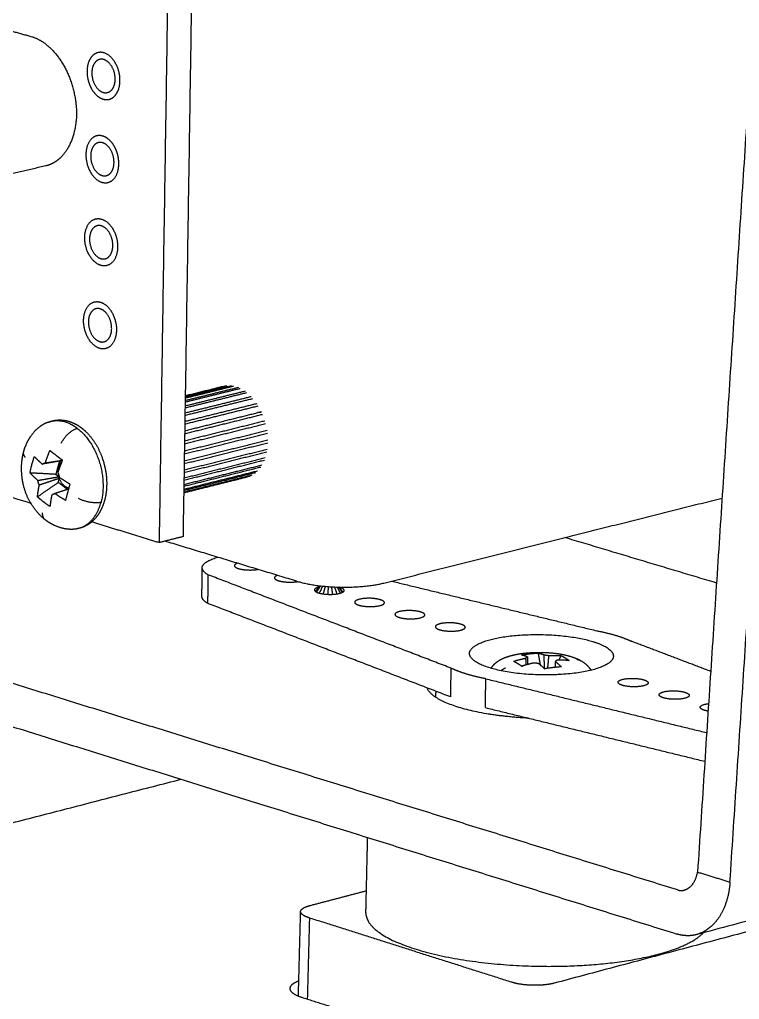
# Model space of a CAD drawing. Header units: millimetres. Extents: x 181 to 381, y 0 to 208.
# Drawn here: x 318.3 to 340.66, y 158.13 to 188.57 of the extents above; entities that cross this region are included whole.
import ezdxf

# ---------------------------------------------------------------- set-up
doc = ezdxf.new("R2010")
doc.units = ezdxf.units.MM
doc.layers.add('Make2D$可见线$曲线', color=7, linetype='Continuous', true_color=0x000000)

msp = doc.modelspace()

# ---------------------------------------------------------------- linework, layer by layer
at = {"layer": 'Make2D$可见线$曲线', "color": 18, "lineweight": -3, "true_color": 0x000000}
for points, weights, degree in [([(323.022, 197.374), (322.827, 184.814), (322.634, 172.323)], [1004.02385952, 1006.79473274, 1009.56560595], 2), ([(323.769, 197.545), (323.572, 184.993), (323.377, 172.51)], [1004.70591313, 1007.47678634, 1010.24765956], 2), ([(317.199, 188.472), (317.678, 188.325), (318.173, 188.181), (318.687, 188.04)], [1012.68489799, 1012.11507997, 1011.56049248, 1011.02113348], 3), ([(320.917, 187.541), (320.825, 187.568), (320.738, 187.558), (320.662, 187.52)], [1008.47192179, 1008.57420085, 1008.67770661, 1008.77381105], 3), ([(320.786, 187.336), (320.786, 187.336), (320.787, 187.336)], [901.452799569, 901.452987157, 901.453174745], 2), ([(320.914, 187.331), (320.869, 187.344), (320.826, 187.345), (320.787, 187.336)], [1008.51813126, 1008.5676396, 1008.61755357, 1008.66592424], 3), ([(340.954, 186.417), (340.156, 174.228), (339.361, 162.09)], [1018.58787944, 1020.7294408, 1022.87100217], 2), ([(340.367, 161.778), (341.165, 173.929), (341.966, 186.131)], [1021.76033575, 1019.61877438, 1017.47721302], 2), ([(321.264, 184.594), (321.172, 184.774), (321.035, 184.911), (320.88, 184.956)], [1008.66625847, 1008.73686184, 1008.86960822, 1009.04143616], 3), ([(320.877, 184.746), (320.832, 184.759), (320.789, 184.76), (320.749, 184.751)], [1009.08764562, 1009.13783253, 1009.18843625, 1009.23742665], 3), ([(319.111, 184.027), (317.625, 183.682), (316.134, 183.337)], [903.774304488, 902.556502522, 901.338700555], 2), ([(320.841, 182.164), (320.796, 182.178), (320.752, 182.179), (320.712, 182.169)], [1009.65715999, 1009.70783329, 1009.75893153, 1009.80836496], 3), ([(320.805, 179.585), (320.759, 179.599), (320.715, 179.6), (320.675, 179.59)], [1010.22667435, 1010.27783294, 1010.32942465, 1010.3792991], 3), ([(320.923, 178.563), (320.922, 178.563), (320.922, 178.563)], [900.655737947, 900.655621423, 900.655504899], 2), ([(318.653, 173.543), (311.726, 175.665), (304.905, 177.755)], [1014.00306326, 1021.81943309, 1029.63580292], 2), ([(323.444, 176.816), (324.194, 177.002), (324.942, 177.187)], [1015.23053452, 1015.92277838, 1016.61502223], 2), ([(323.445, 176.877), (324.09, 177.037), (324.734, 177.196)], [1015.66643802, 1016.2622993, 1016.85816058], 2), ([(324.885, 177.195), (324.166, 177.017), (323.445, 176.839)], [1016.68004139, 1016.01421331, 1015.34838524], 2), ([(324.68, 177.188), (324.063, 177.035), (323.446, 176.882)], [1016.92406726, 1016.3534363, 1015.78280533], 2), ([(324.68, 177.188), (324.707, 177.193), (324.734, 177.196)], [1016.92406726, 1016.48571296, 1016.85816058], 2), ([(325.497, 176.857), (324.468, 176.601), (323.437, 176.346)], [1016.03161571, 1015.08001329, 1014.12841087], 2), ([(325.303, 177.026), (324.372, 176.796), (323.44, 176.565)], [1016.22384666, 1015.36318017, 1014.50251367], 2), ([(323.44, 176.511), (324.399, 176.748), (325.357, 176.986)], [1014.39744486, 1015.2832047, 1016.16896453], 2), ([(323.442, 176.692), (324.298, 176.904), (325.153, 177.116)], [1014.80100177, 1015.59144785, 1016.38189394], 2), ([(325.096, 177.141), (324.27, 176.936), (323.443, 176.732)], [1016.44318392, 1015.67910948, 1014.91503505], 2), ([(323.431, 176.008), (324.572, 176.291), (325.711, 176.573)], [1013.7342778, 1014.7869574, 1015.83963699], 2), ([(325.669, 176.639), (324.552, 176.362), (323.433, 176.084)], [1015.87489247, 1014.84217344, 1013.8094544], 2), ([(323.436, 176.279), (324.492, 176.541), (325.546, 176.802)], [1014.03634948, 1015.01094476, 1015.98554004], 2), ([(323.427, 175.709), (324.637, 176.009), (325.845, 176.309)], [1013.50464432, 1014.62113819, 1015.73763206], 2), ([(325.812, 176.383), (324.621, 176.088), (323.428, 175.791)], [1015.76052651, 1014.65956014, 1013.55859377], 2), ([(325.687, 176.373), (325.75, 176.378), (325.812, 176.383)], [1015.90948845, 1015.83500748, 1015.76052651], 2), ([(319.212, 176.069), (319.213, 176.069), (319.215, 176.07)], [864.017548079, 864.025369445, 864.034926063], 2), ([(319.215, 176.07), (319.644, 176.226), (320.09, 175.878)], [864.034926063, 866.765756905, 1011.18813454], 2), ([(323.422, 175.395), (324.683, 175.709), (325.942, 176.022)], [1013.35640565, 1014.52019449, 1015.68398333], 2), ([(325.92, 176.101), (324.673, 175.791), (323.423, 175.48)], [1015.69351615, 1014.5407866, 1013.38805706], 2), ([(319.596, 175.412), (319.766, 175.77), (320.09, 175.878)], [1011.02088779, 825.328555946, 1011.18813454], 2), ([(320.09, 175.878), (321.213, 175.024), (320.829, 173.572)], [1011.18813454, 714.22043061, 1010.82939342], 2), ([(323.417, 175.08), (324.709, 175.402), (325.998, 175.723)], [1013.2971719, 1014.48910371, 1015.68103552], 2), ([(325.987, 175.804), (324.704, 175.484), (323.418, 175.164)], [1015.67679008, 1014.49050352, 1013.30421696], 2), ([(323.412, 174.778), (324.713, 175.102), (326.011, 175.426)], [1013.32911824, 1014.52901785, 1015.72891746], 2), ([(326.012, 175.505), (324.714, 175.182), (323.413, 174.857)], [1015.7110793, 1014.5112056, 1013.31133189], 2), ([(318.477, 174.97), (318.408, 175.06), (318.428, 175.141)], [1012.43309784, 928.486056072, 920.620577661], 2), ([(318.428, 175.141), (318.428, 175.143), (318.429, 175.144)], [920.620577661, 920.473481286, 920.352994189], 2), ([(319.098, 174.801), (319.163, 174.994), (319.241, 175.187)], [1011.50980139, 1010.4594774, 1011.35065039], 2), ([(319.241, 175.187), (319.333, 175.114), (319.431, 175.039)], [1011.35065039, 1010.77241082, 1011.14477241], 2), ([(319.431, 175.039), (319.528, 174.964), (319.631, 174.887)], [1011.14477241, 1010.57402213, 1010.95405804], 2), ([(323.408, 174.502), (324.695, 174.823), (325.979, 175.144)], [1013.45036225, 1014.63794936, 1015.82553647], 2), ([(325.992, 175.218), (324.702, 174.896), (323.409, 174.573)], [1015.79488521, 1014.6020084, 1013.40913158], 2), ([(325.838, 175.109), (325.839, 175.108), (325.839, 175.107)], [1004.29643856, 1009.9020828, 1015.99835107], 2), ([(318.621, 174.489), (318.672, 174.744), (318.758, 174.996)], [1012.22857786, 1010.20129917, 1011.96134835], 2), ([(318.758, 174.996), (318.872, 174.879), (319.004, 174.764)], [1011.96134835, 1010.8254848, 1011.62915595], 2), ([(319.625, 174.872), (319.417, 174.836), (319.21, 174.8), (319.004, 174.764)], [1012.11409658, 1011.95308566, 1011.79133113, 1011.62915641], 3), ([(319.004, 174.764), (319.047, 174.793), (319.097, 174.801)], [1011.62915641, 1000.12334177, 1011.31677073], 2), ([(319.097, 174.801), (319.107, 174.803), (319.117, 174.804)], [868.16757316, 868.175092188, 868.182611217], 2), ([(319.117, 174.804), (319.288, 174.83), (319.458, 174.856), (319.628, 174.881)], [1011.52835223, 1011.69800786, 1011.86785263, 1012.03801294], 3), ([(319.537, 174.857), (319.481, 174.65), (319.425, 174.444)], [1012.28627359, 1012.39512534, 1012.50397708], 2), ([(319.631, 174.887), (319.552, 174.693), (319.487, 174.501)], [1010.95405804, 1010.06326281, 1011.11320903], 2), ([(319.515, 174.681), (319.545, 174.792), (319.616, 174.85)], [1012.34869257, 960.720766657, 989.224316161], 2), ([(325.826, 174.727), (324.615, 174.425), (323.402, 174.122)], [1016.09439219, 1014.97480222, 1013.85521225], 2), ([(323.404, 174.265), (324.656, 174.577), (325.905, 174.889)], [1013.65638545, 1014.81152765, 1015.96666985], 2), ([(325.929, 174.954), (324.669, 174.64), (323.405, 174.324)], [1015.9245451, 1014.75886563, 1013.59318617], 2), ([(318.867, 174.256), (318.736, 174.372), (318.621, 174.489)], [1011.89638636, 1011.09246066, 1012.22857876], 2), ([(319.425, 174.444), (319.023, 174.466), (318.621, 174.489)], [1012.50397708, 1012.36627792, 1012.22857876], 2), ([(319.425, 174.444), (319.473, 174.407), (319.521, 174.37)], [1012.50397708, 1012.45536252, 1012.40674796], 2), ([(319.487, 174.501), (319.517, 174.431), (319.533, 174.355)], [1011.11320903, 999.551683589, 1011.08994982], 2), ([(319.498, 174.531), (319.496, 174.611), (319.515, 174.681)], [979.224114148, 979.340557644, 1012.34869257], 2), ([(319.521, 174.37), (319.508, 174.416), (319.503, 174.463)], [1012.40674796, 993.137869965, 985.058129298], 2), ([(323.399, 173.944), (324.522, 174.225), (325.643, 174.505)], [1014.2823174, 1015.31922418, 1016.35613097], 2), ([(325.686, 174.545), (324.544, 174.26), (323.4, 173.974)], [1016.29700338, 1015.24047569, 1014.183948], 2), ([(323.401, 174.076), (324.598, 174.375), (325.791, 174.673)], [1013.93801664, 1015.04208302, 1016.14614939], 2), ([(318.853, 173.746), (319.178, 173.971), (319.503, 174.197)], [1012.10956947, 1012.28698154, 1012.46439361], 2), ([(318.867, 174.256), (319.084, 174.295), (319.302, 174.333), (319.521, 174.37)], [1011.89638682, 1012.06709861, 1012.2373447, 1012.40674796], 3), ([(318.912, 174.111), (318.882, 174.181), (318.867, 174.256)], [1011.8731276, 1000.34390393, 1011.89638682], 2), ([(319.536, 174.321), (319.328, 174.25), (319.12, 174.18), (318.912, 174.111)], [1012.39887904, 1012.22413244, 1012.0487934, 1011.8731276], 3), ([(319.503, 174.197), (319.519, 174.259), (319.536, 174.321)], [1012.46439361, 1012.43163632, 1012.39887904], 2), ([(319.503, 174.197), (319.645, 174.087), (319.788, 173.977)], [1012.46439361, 1012.31918232, 1012.17397102], 2), ([(319.536, 174.321), (319.528, 174.345), (319.521, 174.37)], [1012.39887904, 1010.74369128, 1012.40674796], 2), ([(319.533, 174.355), (319.691, 174.247), (319.863, 174.143)], [1011.08994936, 1009.99193766, 1010.83504875], 2), ([(319.827, 174.016), (319.631, 174.054), (319.536, 174.321)], [920.41753276, 815.423694955, 1012.39887904], 2), ([(319.863, 174.143), (319.788, 173.882), (319.726, 173.636)], [1010.83504875, 1009.06629765, 1011.10227826], 2), ([(325.517, 174.417), (324.459, 174.152), (323.398, 173.887)], [1016.52352356, 1015.5444206, 1014.56531764], 2), ([(323.398, 173.875), (324.433, 174.134), (325.467, 174.392)], [1014.67487534, 1015.63115636, 1016.58743739], 2), ([(325.325, 174.347), (324.362, 174.107), (323.398, 173.866)], [1016.76405274, 1015.87316556, 1014.98227839], 2), ([(318.853, 173.746), (318.875, 173.926), (318.912, 174.111)], [1012.10956947, 1011.02113504, 1011.8731276], 2), ([(319.301, 173.811), (319.264, 173.625), (319.242, 173.445)], [1011.47653525, 1010.62492066, 1011.71297666], 2), ([(319.396, 173.848), (319.352, 173.818), (319.301, 173.811)], [1011.35718023, 999.870602098, 1011.47653525], 2), ([(319.819, 173.987), (319.679, 173.941), (319.537, 173.894), (319.396, 173.848)], [1011.81254017, 1011.66044706, 1011.50870416, 1011.35718023], 3), ([(319.726, 173.636), (319.554, 173.739), (319.396, 173.848)], [1011.10227916, 1010.25891353, 1011.35717977], 2), ([(319.041, 173.591), (318.943, 173.666), (318.853, 173.746)], [1011.90733433, 1011.53461712, 1012.10956947], 2), ([(319.242, 173.445), (319.138, 173.516), (319.041, 173.591)], [1011.71297712, 1011.33622842, 1011.90733433], 2), ([(320.06, 172.755), (320.628, 172.846), (320.829, 173.572)], [868.083716387, 837.649294513, 1010.82939342], 2), ([(320.829, 173.572), (320.481, 173.512), (320.133, 173.692)], [1010.82939342, 825.037948041, 1010.7458181], 2), ([(320.829, 173.57), (320.829, 173.57), (320.829, 173.57)], [959.84679516, 959.842056822, 959.837318718], 2), ([(329.613, 171.067), (334.893, 172.394), (340.122, 173.707)], [1015.3526537, 1020.28232449, 1025.21199528], 2), ([(319.1, 173.026), (319.008, 173.1), (319.014, 173.253)], [919.859532288, 913.649557784, 1012.15783576], 2), ([(319.104, 173.023), (319.102, 173.024), (319.1, 173.026)], [920.197439349, 920.00122641, 919.859532288], 2), ([(319.127, 173.008), (319.115, 173.014), (319.104, 173.023)], [923.701220072, 921.215490897, 920.197439349], 2), ([(322.634, 172.323), (321.584, 172.645), (320.538, 172.966)], [1009.56560595, 1010.7316238, 1011.89764165], 2), ([(320.038, 172.752), (320.049, 172.753), (320.06, 172.755)], [869.33475186, 868.67128778, 868.083716387], 2), ([(323.377, 172.51), (323.005, 172.417), (322.634, 172.323)], [1010.24765956, 1009.90663276, 1009.56560595], 2), ([(326.901, 171.127), (324.854, 171.749), (322.815, 172.369)], [1015.55435798, 1017.8355709, 1020.11678381], 2), ([(339.949, 171.068), (337.588, 171.776), (335.239, 172.481)], [1058.61244507, 1061.31693762, 1064.02143016], 2), ([(323.974, 171.543), (323.976, 171.737), (324.458, 171.87)], [1056.50245894, 956.276514748, 1004.04013426], 2), ([(325.068, 171.684), (324.975, 171.652), (324.974, 171.609)], [967.453395787, 958.810785762, 1056.752624], 2), ([(323.963, 170.657), (323.969, 171.1), (323.974, 171.543)], [902.026484922, 901.937745066, 901.84900521], 2), ([(324.151, 171.326), (323.972, 171.43), (323.974, 171.543)], [1055.6762539, 1028.55601827, 1056.50245894], 2), ([(324.974, 171.609), (324.974, 171.557), (325.103, 171.517)], [1056.752624, 979.386541856, 1056.40517654], 2), ([(324.151, 171.326), (324.145, 170.882), (324.14, 170.439)], [1055.6762539, 1055.78021129, 1055.88416869], 2), ([(331.706, 168.423), (327.909, 169.882), (324.151, 171.326)], [1044.75035237, 1050.21330313, 1055.6762539], 2), ([(326.309, 171.307), (326.216, 171.274), (326.216, 171.231)], [966.206627507, 957.778110067, 1055.31602881], 2), ([(326.216, 171.231), (326.215, 171.179), (326.345, 171.14)], [1055.31602881, 977.791848076, 1054.96793382], 2), ([(326.901, 171.127), (328.235, 170.721), (329.613, 171.067)], [1015.55435798, 717.058226849, 1015.3526537], 2), ([(329.854, 171.128), (333.033, 170.359), (336.229, 169.586)], [1054.92372629, 1052.01084881, 1049.09797134], 2), ([(327.59, 170.94), (327.461, 170.905), (327.46, 170.853)], [971.636440971, 938.721492665, 1053.87943534], 2), ([(327.46, 170.853), (327.46, 170.8), (327.59, 170.761)], [1053.87943534, 976.196720858, 1053.5306911], 2), ([(327.495, 170.803), (327.559, 170.894), (327.622, 170.985)], [1053.95461963, 1053.92154213, 1053.88846464], 2), ([(327.527, 170.785), (327.588, 170.883), (327.65, 170.981)], [1053.78393992, 1053.77578983, 1053.76763975], 2), ([(327.712, 170.975), (327.66, 170.865), (327.608, 170.756)], [1053.66670136, 1053.65067445, 1053.63464754], 2), ([(327.794, 170.967), (327.761, 170.849), (327.727, 170.731)], [1053.5937813, 1053.55783481, 1053.52188831], 2), ([(327.786, 170.967), (327.788, 170.968), (327.79, 170.969)], [1054.01019604, 1054.00699512, 1054.00379419], 2), ([(327.888, 170.959), (327.879, 170.838), (327.87, 170.718)], [1053.55403654, 1053.5073624, 1053.46068826], 2), ([(327.986, 170.952), (328.002, 170.835), (328.018, 170.717)], [1053.55500756, 1053.51046064, 1053.46591371], 2), ([(328.081, 170.947), (328.118, 170.839), (328.155, 170.73)], [1053.59676749, 1053.56565558, 1053.53454366], 2), ([(328.163, 170.944), (328.212, 170.848), (328.262, 170.752)], [1053.67439371, 1053.66282559, 1053.65125746], 2), ([(328.324, 170.775), (328.272, 170.859), (328.219, 170.942)], [1053.80399854, 1053.7945557, 1053.78511286], 2), ([(328.232, 170.942), (328.284, 170.862), (328.337, 170.781)], [1053.88491109, 1053.91084002, 1053.93676895], 2), ([(328.255, 170.929), (328.246, 170.932), (328.237, 170.934)], [1054.16984187, 1045.59597503, 1037.84172425], 2), ([(328.385, 170.837), (328.385, 170.89), (328.255, 170.929)], [1053.82061741, 976.314739834, 1054.16984187], 2), ([(324.14, 170.439), (323.962, 170.544), (323.963, 170.657)], [1055.88416869, 1028.75851574, 1056.71037373], 2), ([(328.709, 170.473), (328.708, 170.421), (328.839, 170.381)], [1052.44284359, 974.601159462, 1052.09344838], 2), ([(329.634, 170.457), (329.635, 170.51), (329.503, 170.55)], [1052.3827231, 974.718239378, 1052.73259915], 2), ([(331.694, 167.528), (327.898, 168.991), (324.14, 170.439)], [1044.95826717, 1050.42121793, 1055.88416869], 2), ([(330.887, 170.076), (330.888, 170.129), (330.756, 170.169)], [1050.94482706, 973.121301738, 1051.29535643], 2), ([(329.96, 170.093), (329.96, 170.04), (330.091, 170)], [1051.00625358, 973.005163159, 1050.65620566], 2), ([(331.215, 169.711), (331.215, 169.658), (331.347, 169.618)], [1049.5696653, 971.408731228, 1049.21896294], 2), ([(332.143, 169.694), (332.144, 169.747), (332.012, 169.788)], [1049.50692928, 971.52392619, 1049.85811371], 2), ([(332.143, 169.694), (332.143, 169.688), (332.143, 169.682)], [895.826821723, 895.828040117, 895.829258512], 2), ([(336.229, 169.586), (336.56, 169.522), (336.833, 169.439)], [965.957189306, 999.305207262, 1048.54944421], 2), ([(338.743, 161.533), (325.683, 165.589), (312.987, 169.531)], [1023.4828106, 1038.13504436, 1052.78727813], 2), ([(336.104, 169.252), (336.749, 169.056), (336.746, 168.798)], [1047.84637836, 894.45403223, 892.947261176], 2), ([(336.833, 169.439), (337.106, 169.357), (337.307, 169.259)], [1048.54944421, 998.714010904, 964.830659993], 2), ([(339.769, 168.323), (338.536, 168.792), (337.307, 169.259)], [1044.37852674, 1046.1265037, 1047.87448066], 2), ([(339.839, 169.082), (339.829, 169.085), (339.819, 169.087)], [1089.02203781, 1088.31354181, 1087.65505364], 2), ([(333.642, 168.635), (333.834, 168.695), (334.028, 168.735)], [1046.30926233, 1045.38946877, 1046.46844353], 2), ([(333.765, 168.568), (333.702, 168.605), (333.642, 168.635)], [1046.02453925, 1045.67741697, 1046.30926233], 2), ([(333.887, 168.831), (334.144, 168.88), (334.407, 168.893)], [1047.04024343, 1045.20723541, 1047.27227672], 2), ([(334.076, 168.774), (333.981, 168.812), (333.887, 168.831)], [1046.61130643, 1045.82756554, 1047.04024437], 2), ([(334.028, 168.735), (334.041, 168.756), (334.076, 168.774)], [1046.46844353, 1034.59894734, 1046.61130691], 2), ([(334.041, 168.527), (334.037, 168.596), (334.032, 168.666), (334.028, 168.735)], [1046.5246416, 1046.50588923, 1046.48715778, 1046.46844353], 3), ([(334.076, 168.774), (334.077, 168.695), (334.079, 168.616), (334.081, 168.537)], [1046.61130691, 1046.62282777, 1046.63429451, 1046.6456942], 3), ([(334.407, 168.893), (334.501, 168.874), (334.596, 168.836)], [1047.27227672, 1046.05937688, 1046.84333879], 2), ([(334.407, 168.893), (334.44, 168.71), (334.472, 168.527)], [1047.27227672, 1047.23277341, 1047.1932701], 2), ([(334.596, 168.836), (334.669, 168.831), (334.735, 168.82)], [1046.84333926, 1034.87585974, 1046.7839145], 2), ([(334.606, 168.406), (334.603, 168.549), (334.599, 168.692), (334.596, 168.836)], [1046.90566237, 1046.88511947, 1046.86431911, 1046.84333926], 3), ([(334.735, 168.82), (334.723, 168.686), (334.711, 168.552), (334.699, 168.418)], [1046.7839145, 1046.81026817, 1046.83655335, 1046.86274176], 3), ([(334.735, 168.82), (334.929, 168.825), (335.119, 168.812)], [1046.7839145, 1045.87714809, 1046.96822095], 2), ([(334.99, 168.669), (334.976, 168.649), (334.942, 168.631)], [1046.22137646, 1034.20451477, 1046.07851308], 2), ([(335.374, 168.661), (335.183, 168.675), (334.99, 168.669)], [1046.40568292, 1045.31514588, 1046.22137646], 2), ([(335.059, 168.671), (335.089, 168.741), (335.119, 168.812)], [1046.97305976, 1046.97064035, 1046.96822095], 2), ([(335.119, 168.812), (335.187, 168.783), (335.25, 168.745)], [1046.96822095, 1046.33922982, 1046.68666089], 2), ([(335.25, 168.745), (335.314, 168.707), (335.374, 168.661)], [1046.68666089, 1046.05782957, 1046.40568292], 2), ([(335.613, 168.7), (335.684, 168.687), (335.747, 168.652)], [1046.86977785, 1000.51793333, 976.557977894], 2), ([(335.747, 168.652), (335.752, 168.649), (335.757, 168.646)], [976.557977894, 974.628030442, 972.84336428], 2), ([(331.694, 167.528), (331.7, 167.975), (331.706, 168.423)], [1044.95826717, 1044.85430977, 1044.75035237], 2), ([(332.178, 168.242), (331.905, 168.325), (331.706, 168.423)], [1044.07538882, 995.042533351, 961.954118129], 2), ([(333.251, 168.345), (333.32, 168.403), (333.399, 168.435)], [971.201448384, 995.142619608, 1045.88258213], 2), ([(333.896, 168.484), (333.829, 168.53), (333.765, 168.568)], [1045.7467243, 1045.39601672, 1046.02453925], 2), ([(333.891, 168.488), (333.919, 168.491), (333.947, 168.493)], [1016.51737293, 1009.77314259, 1003.40202342], 2), ([(334.282, 168.585), (334.088, 168.544), (333.896, 168.484)], [1045.90590549, 1044.82746682, 1045.74672382], 2), ([(334.421, 168.569), (334.348, 168.574), (334.282, 168.585)], [1045.84648073, 1033.92760238, 1045.90590549], 2), ([(334.609, 168.403), (334.516, 168.495), (334.421, 168.569)], [1045.44266853, 1044.64523824, 1045.84648025], 2), ([(334.475, 168.514), (334.482, 168.514), (334.489, 168.514)], [921.930722476, 921.269467036, 920.624216815], 2), ([(334.608, 168.405), (334.612, 168.404), (334.617, 168.404)], [895.646399504, 895.683542894, 895.724587322], 2), ([(335.13, 168.465), (334.873, 168.448), (334.609, 168.403)], [1045.67470088, 1043.5973165, 1045.4426676], 2), ([(334.942, 168.631), (334.939, 168.57), (334.935, 168.509), (334.932, 168.448)], [1046.07851308, 1046.09816811, 1046.1178571, 1046.13758657], 3), ([(334.942, 168.631), (335.036, 168.557), (335.13, 168.465)], [1046.07851261, 1044.87704958, 1045.67470088], 2), ([(312.975, 168.198), (325.667, 164.238), (338.722, 160.164)], [1053.09915033, 1038.44691656, 1023.79468279], 2), ([(332.783, 168.094), (332.451, 168.159), (332.178, 168.242)], [960.827588815, 994.451336992, 1044.07538882], 2), ([(332.771, 167.198), (332.777, 167.646), (332.783, 168.094)], [1043.73477649, 1043.63081909, 1043.52686169], 2), ([(332.783, 168.094), (336.204, 167.26), (339.645, 166.42)], [1043.52686169, 1040.43463481, 1037.34240793], 2), ([(335.066, 168.223), (335.057, 168.236), (335.048, 168.247)], [1022.59602261, 1033.13320588, 1045.17956814], 2), ([(337.692, 168.062), (337.827, 168.021), (337.826, 167.967)], [1043.40587009, 964.347380298, 1043.05172344], 2), ([(337.027, 167.89), (336.891, 167.931), (336.892, 167.985)], [1042.76671932, 964.236449685, 1043.12038111], 2), ([(337.757, 167.883), (337.757, 167.891), (337.757, 167.899)], [937.875843887, 938.419739723, 939.040456792], 2), ([(331.234, 167.515), (331.235, 167.61), (331.236, 167.704)], [893.564937138, 893.546193877, 893.527450616], 2), ([(338.301, 167.502), (338.166, 167.543), (338.166, 167.598)], [1041.3294766, 962.637613973, 1041.68380241], 2), ([(338.967, 167.675), (339.103, 167.633), (339.102, 167.579)], [1041.96862737, 962.747588414, 1041.61381609], 2), ([(332.771, 167.198), (336.169, 166.366), (339.587, 165.53)], [1043.73477649, 1040.66243009, 1037.59008369], 2), ([(339.444, 167.209), (339.445, 167.291), (339.704, 167.322)], [1040.24722546, 876.61737993, 1019.07978241], 2), ([(339.58, 167.113), (339.443, 167.155), (339.444, 167.209)], [1039.89223388, 961.038338161, 1040.24722546], 2), ([(339.689, 167.088), (339.628, 167.098), (339.58, 167.113)], [973.518446579, 995.45295818, 1039.89223388], 2), ([(294.95, 157.651), (309.312, 161.359), (323.312, 164.973)], [929.247774673, 941.229216728, 953.210658782], 2), ([(356.827, 164.809), (348.147, 162.497), (339.324, 160.146)], [920.899970073, 913.464029146, 906.028088219], 2), ([(329.058, 160.826), (329.085, 161.994), (329.112, 163.163)], [895.027933806, 894.793101538, 894.55826927], 2), ([(348.462, 162.252), (341.728, 160.456), (334.909, 158.637)], [1053.84928011, 1047.28616752, 1040.72305493], 2), ([(338.948, 161.529), (339.163, 161.585), (339.314, 161.801), (339.361, 162.09)], [906.508755749, 837.304682512, 876.092097984, 1022.87100217], 3), ([(339.361, 162.09), (339.864, 161.934), (340.367, 161.778)], [1022.87100217, 1022.31566896, 1021.76033575], 2), ([(340.367, 161.778), (340.312, 160.936), (339.933, 160.309), (339.324, 160.146)], [1021.76033575, 875.495934074, 836.918518232, 906.028088219], 3), ([(327.314, 161.048), (328.195, 161.279), (329.074, 161.51)], [1049.36800127, 1050.21237596, 1051.05675066], 2), ([(338.743, 161.533), (338.809, 161.512), (338.878, 161.51), (338.948, 161.529)], [1023.4828106, 970.452261197, 931.460909581, 906.508755749], 3), ([(326.961, 158.237), (326.996, 159.549), (327.03, 160.861)], [895.663570138, 895.399055064, 895.134539991], 2), ([(329.058, 160.826), (329.058, 160.826), (329.058, 160.826)], [1048.5047696, 1048.5375923, 1048.57043647], 2), ([(327.303, 160.663), (327.27, 159.404), (327.237, 158.145)], [1049.45880849, 1049.75646992, 1050.05413135], 2), ([(333.585, 158.667), (330.427, 159.67), (327.291, 160.667)], [1040.82396055, 1044.40649309, 1047.98902563], 2), ([(339.324, 160.146), (339.125, 160.093), (338.922, 160.102), (338.722, 160.164)], [906.028088219, 931.104984852, 970.360516377, 1023.79468279], 3), ([(335.186, 156.172), (341.959, 157.995), (348.648, 159.794)], [1040.99254776, 1047.5138779, 1054.03520804], 2), ([(334.909, 158.637), (334.849, 158.621), (334.719, 158.595), (334.489, 158.572), (334.244, 158.569), (333.999, 158.583), (333.771, 158.616), (333.643, 158.648), (333.585, 158.667)], [1040.72305493, 1040.66613309, 1040.5733818, 1040.49150781, 1040.47680811, 1040.52880371, 1040.64548178, 1040.757959, 1040.82396055], 3), ([(326.695, 158.474), (326.694, 158.374), (326.828, 158.275), (327.068, 158.199)], [1049.24380022, 1048.88119159, 1048.52425621, 1048.24910733], 3), ([(327.068, 158.199), (327.754, 157.98), (328.442, 157.761)], [1048.24910733, 1047.46195772, 1046.67480812], 2)]:
    msp.add_rational_spline(points, weights, degree=degree, dxfattribs=at)
for points, weights, degree, knots in [([(318.687, 188.04), (319.045, 187.928), (319.402, 187.613), (319.663, 187.16), (319.923, 186.708), (320.065, 186.156), (320.071, 185.629)], [1011.02113348, 1010.58731167, 1010.23205926, 1010.01879805, 1009.8055315, 1009.75212786, 1009.88198491], 3, [-13.888093, -13.888093, -13.888093, -13.888093, -12.242718, -12.242718, -12.242718, -10.597302, -10.597302, -10.597302, -10.597302]), ([(320.662, 187.52), (320.506, 187.441), (320.399, 187.237), (320.395, 186.969), (320.393, 186.789), (320.437, 186.611), (320.513, 186.462)], [1008.77381105, 1008.97266823, 1009.1398367, 1009.19887923, 1009.23851368, 1009.22263189, 1009.16426799], 3, [0.407279, 0.407279, 0.407279, 0.407279, 1.250011, 1.250011, 1.250011, 1.815726, 1.815726, 1.815726, 1.815726]), ([(321.151, 186.122), (321.307, 186.202), (321.414, 186.405), (321.418, 186.673), (321.424, 187.071), (321.199, 187.46), (320.917, 187.541)], [1008.48653043, 1008.28795839, 1008.12108911, 1008.06211078, 1007.97453395, 1008.15800921, 1008.47192179], 3, [2.908217, 2.908217, 2.908217, 2.908217, 3.750033, 3.750033, 3.750033, 5.000044, 5.000044, 5.000044, 5.000044]), ([(320.786, 187.336), (320.648, 187.303), (320.547, 187.144), (320.544, 186.926), (320.54, 186.644), (320.699, 186.369), (320.899, 186.311), (320.944, 186.298), (320.987, 186.297), (321.027, 186.307)], [1008.66648419, 1008.83520981, 1008.98505677, 1009.03324765, 1009.09530391, 1008.96529477, 1008.74285875, 1008.6929537, 1008.64263649, 1008.59390327], 3, [0.197905, 0.197905, 0.197905, 0.197905, 0.885748, 0.885748, 0.885748, 1.771496, 1.771496, 1.771496, 1.97022, 1.97022, 1.97022, 1.97022]), ([(321.027, 186.307), (321.166, 186.34), (321.266, 186.498), (321.269, 186.716), (321.273, 186.998), (321.114, 187.274), (320.914, 187.331)], [1008.59390327, 1008.42542355, 1008.27587586, 1008.22774235, 1008.16568609, 1008.29569524, 1008.51813126], 3, [1.97022, 1.97022, 1.97022, 1.97022, 2.657244, 2.657244, 2.657244, 3.542992, 3.542992, 3.542992, 3.542992]), ([(320.513, 186.462), (320.605, 186.283), (320.742, 186.146), (320.896, 186.101), (320.989, 186.075), (321.076, 186.084), (321.151, 186.122)], [1009.16426799, 1009.09367021, 1008.96091407, 1008.78906821, 1008.68655906, 1008.58281767, 1008.48653043], 3, [1.815726, 1.815726, 1.815726, 1.815726, 2.500022, 2.500022, 2.500022, 2.908217, 2.908217, 2.908217, 2.908217]), ([(320.071, 185.629), (320.049, 185.096), (319.893, 184.632), (319.621, 184.335), (319.473, 184.174), (319.299, 184.07), (319.111, 184.027)], [1009.88198491, 1009.98710233, 1010.26610152, 1010.64577557, 1010.85219951, 1011.07898136, 1011.31177315], 3, [-10.597302, -10.597302, -10.597302, -10.597302, -8.951884, -8.951884, -8.951884, -8.057292, -8.057292, -8.057292, -8.057292]), ([(320.88, 184.956), (320.598, 185.038), (320.365, 184.783), (320.36, 184.386), (320.354, 183.989), (320.578, 183.6), (320.86, 183.518), (321.143, 183.435), (321.376, 183.69), (321.382, 184.087), (321.384, 184.267), (321.34, 184.446), (321.264, 184.594)], [1009.04143616, 1009.35534875, 1009.68081677, 1009.7683936, 1009.85597042, 1009.67249516, 1009.35858258, 1009.04466999, 1008.71920197, 1008.63162514, 1008.59198569, 1008.60787648, 1008.66625847], 3, [0, 0, 0, 0, 1.250011, 1.250011, 1.250011, 2.500022, 2.500022, 2.500022, 3.750033, 3.750033, 3.750033, 4.315819, 4.315819, 4.315819, 4.315819]), ([(320.749, 184.751), (320.611, 184.718), (320.511, 184.56), (320.508, 184.342), (320.504, 184.061), (320.663, 183.785), (320.863, 183.727), (320.909, 183.714), (320.952, 183.713), (320.992, 183.723)], [1009.23742665, 1009.40556916, 1009.55470714, 1009.60276202, 1009.66481828, 1009.53480913, 1009.31237311, 1009.26198076, 1009.21116816, 1009.16199051], 3, [0.199846, 0.199846, 0.199846, 0.199846, 0.885748, 0.885748, 0.885748, 1.771496, 1.771496, 1.771496, 1.97216, 1.97216, 1.97216, 1.97216]), ([(320.992, 183.723), (321.13, 183.756), (321.23, 183.913), (321.233, 184.131), (321.237, 184.413), (321.078, 184.688), (320.877, 184.746)], [1009.16199051, 1008.99409394, 1008.84525428, 1008.79725672, 1008.73520046, 1008.8652096, 1009.08764562], 3, [1.97216, 1.97216, 1.97216, 1.97216, 2.657244, 2.657244, 2.657244, 3.542992, 3.542992, 3.542992, 3.542992]), ([(320.844, 182.374), (320.562, 182.456), (320.329, 182.202), (320.324, 181.805), (320.318, 181.409), (320.542, 181.02), (320.824, 180.937), (321.106, 180.853), (321.34, 181.108), (321.345, 181.505), (321.351, 181.902), (321.127, 182.291), (320.844, 182.374)], [1009.61095052, 1009.92486311, 1010.25033113, 1010.33790796, 1010.42548479, 1010.24200953, 1009.92809694, 1009.61418435, 1009.28871633, 1009.20113951, 1009.11356268, 1009.29703794, 1009.61095052], 3, [0, 0, 0, 0, 1.250011, 1.250011, 1.250011, 2.500022, 2.500022, 2.500022, 3.750033, 3.750033, 3.750033, 5.000044, 5.000044, 5.000044, 5.000044]), ([(320.712, 182.169), (320.575, 182.136), (320.476, 181.979), (320.472, 181.762), (320.469, 181.481), (320.627, 181.205), (320.827, 181.146), (320.873, 181.133), (320.917, 181.132), (320.957, 181.141)], [1009.80836496, 1009.975925, 1010.1243572, 1010.17227638, 1010.23433264, 1010.1043235, 1009.88188748, 1009.83100893, 1009.77970198, 1009.7300819], 3, [0.201783, 0.201783, 0.201783, 0.201783, 0.885748, 0.885748, 0.885748, 1.771496, 1.771496, 1.771496, 1.974096, 1.974096, 1.974096, 1.974096]), ([(320.957, 181.141), (321.094, 181.175), (321.193, 181.332), (321.196, 181.548), (321.2, 181.83), (321.041, 182.105), (320.841, 182.164)], [1009.7300819, 1009.56276787, 1009.414633, 1009.36677108, 1009.30471482, 1009.43472397, 1009.65715999], 3, [1.974096, 1.974096, 1.974096, 1.974096, 2.657244, 2.657244, 2.657244, 3.542992, 3.542992, 3.542992, 3.542992]), ([(320.808, 179.794), (320.526, 179.878), (320.294, 179.624), (320.288, 179.228), (320.283, 178.832), (320.506, 178.443), (320.788, 178.359), (321.07, 178.275), (321.303, 178.528), (321.309, 178.925), (321.315, 179.321), (321.09, 179.71), (320.808, 179.794)], [1010.18046489, 1010.49437748, 1010.8198455, 1010.90742233, 1010.99499915, 1010.81152389, 1010.49761131, 1010.18369872, 1009.8582307, 1009.77065387, 1009.68307704, 1009.8665523, 1010.18046489], 3, [0, 0, 0, 0, 1.250011, 1.250011, 1.250011, 2.500022, 2.500022, 2.500022, 3.750033, 3.750033, 3.750033, 5.000044, 5.000044, 5.000044, 5.000044]), ([(320.675, 179.59), (320.538, 179.556), (320.44, 179.4), (320.437, 179.184), (320.433, 178.903), (320.591, 178.627), (320.791, 178.568), (320.837, 178.554), (320.881, 178.553), (320.922, 178.563)], [1010.3792991, 1010.5462773, 1010.69400695, 1010.74179075, 1010.80384701, 1010.67383786, 1010.45140184, 1010.40011691, 1010.34839671, 1010.2984076], 3, [0.203715, 0.203715, 0.203715, 0.203715, 0.885748, 0.885748, 0.885748, 1.771496, 1.771496, 1.771496, 1.975714, 1.975714, 1.975714, 1.975714]), ([(320.922, 178.563), (321.059, 178.597), (321.157, 178.753), (321.16, 178.969), (321.164, 179.25), (321.005, 179.526), (320.805, 179.585)], [1010.29817748, 1010.13144533, 1009.98401204, 1009.93628545, 1009.87422919, 1010.00423833, 1010.22667435], 3, [1.976028, 1.976028, 1.976028, 1.976028, 2.657244, 2.657244, 2.657244, 3.542992, 3.542992, 3.542992, 3.542992]), ([(318.426, 175.145), (318.437, 175.185), (318.449, 175.225), (318.463, 175.264), (318.528, 175.444), (318.621, 175.613), (318.861, 175.89), (319.006, 176.001), (319.177, 176.068), (319.185, 176.072), (319.193, 176.075), (319.201, 176.078)], [1012.74302573, 1012.72904754, 1012.71429115, 1012.69889167, 1012.62720488, 1012.53976919, 1012.36856087, 1012.28585158, 1012.20580062, 1012.20196584, 1012.19810839, 1012.19422721], 3, [0.000037, 0.000037, 0.000037, 0.000037, 0.138859, 0.138859, 0.138859, 0.790632, 0.790632, 1.411469, 1.411469, 1.411469, 1.441072, 1.441072, 1.441072, 1.441072]), ([(319.232, 176.08), (319.4, 176.141), (319.579, 176.151), (319.757, 176.111), (319.923, 176.074), (320.084, 175.995), (320.231, 175.882), (320.302, 175.827), (320.371, 175.764), (320.435, 175.693), (320.638, 175.472), (320.796, 175.187), (320.894, 174.873), (321.023, 174.462), (321.041, 174.027), (320.943, 173.651), (320.942, 173.646), (320.94, 173.641), (320.939, 173.637)], [1012.21312539, 1012.0618991, 1011.90864519, 1011.75460037, 1011.61025333, 1011.46948227, 1011.34289021, 1011.2808628, 1011.2223784, 1011.16857343, 1010.99869819, 1010.8804123, 1010.8323149, 1010.76938259, 1010.83126978, 1010.99562443, 1010.99768467, 1010.99975993, 1011.0018499], 3, [0, 0, 0, 0, 0.710512, 0.710512, 0.710512, 1.379526, 1.379526, 1.379526, 1.705748, 1.705748, 1.705748, 2.739778, 2.739778, 2.739778, 4.093057, 4.093057, 4.093057, 4.109809, 4.109809, 4.109809, 4.109809]), ([(319.101, 173.027), (319.069, 173.053), (319.038, 173.079), (319.007, 173.107), (318.762, 173.332), (318.563, 173.638), (318.455, 173.984), (318.396, 174.171), (318.367, 174.367), (318.356, 174.76), (318.377, 174.957), (318.425, 175.142)], [1012.44230239, 1012.4639532, 1012.48531628, 1012.50622569, 1012.67528517, 1012.81623125, 1012.86384371, 1012.8897278, 1012.88911079, 1012.84379846, 1012.79734849, 1012.73681215], 3, [0, 0, 0, 0, 0.138363, 0.138363, 0.138363, 1.281625, 1.281625, 1.281625, 1.89653, 1.89653, 2.533307, 2.533307, 2.533307, 2.533307]), ([(320.939, 173.637), (320.889, 173.452), (320.811, 173.285), (320.707, 173.146), (320.591, 172.991), (320.442, 172.873), (320.271, 172.806), (320.203, 172.779), (320.132, 172.761), (320.06, 172.751)], [1011.00185196, 1011.08388117, 1011.18866699, 1011.30770429, 1011.44040164, 1011.58784128, 1011.74376298, 1011.80542629, 1011.8678163, 1011.931052], 3, [0, 0, 0, 0, 0.660872, 0.660872, 0.660872, 1.397864, 1.397864, 1.397864, 1.688769, 1.688769, 1.688769, 1.688769]), ([(320.056, 172.745), (319.883, 172.722), (319.71, 172.742), (319.39, 172.843), (319.24, 172.923), (319.105, 173.024)], [1011.88135978, 1011.96749159, 1012.06286154, 1012.25811989, 1012.35798016, 1012.44973463], 3, [0, 0, 0, 0, 0.595079, 0.595079, 1.174734, 1.174734, 1.174734, 1.174734]), ([(325.103, 171.517), (325.318, 171.452), (325.606, 171.48), (325.656, 171.484), (325.699, 171.492)], [1056.40517654, 875.912125767, 1056.26160265, 1020.42479305, 998.861155458], 2, [-1.5707963, -1.5707963, -1.5707963, -0.9779253, -0.9779253, -0.8600025, -0.8600025, -0.8600025]), ([(326.345, 171.14), (326.561, 171.074), (326.849, 171.102), (326.899, 171.107), (326.943, 171.115)], [1054.96793382, 874.915847276, 1054.82425574, 1018.52209079, 996.902118667], 2, [-1.5707963, -1.5707963, -1.5707963, -0.9782572, -0.9782572, -0.8585773, -0.8585773, -0.8585773]), ([(327.59, 170.761), (327.806, 170.695), (328.095, 170.723), (328.384, 170.751), (328.385, 170.837)], [1053.5306911, 873.919474375, 1053.38690876, 874.094189587, 1053.82061741], 2, [-1.570796, -1.570796, -1.570796, -0.97859, -0.97859, -0.386384, -0.386384, -0.386384]), ([(329.503, 170.55), (329.287, 170.616), (328.998, 170.588), (328.71, 170.56), (328.709, 170.473)], [1052.73259915, 873.721953496, 1052.87640886, 873.547351451, 1052.44284359], 2, [-1.570796, -1.570796, -1.570796, -0.978677, -0.978677, -0.386558, -0.386558, -0.386558]), ([(328.839, 170.381), (329.056, 170.315), (329.344, 170.343), (329.633, 170.37), (329.634, 170.457)], [1052.09344838, 872.923005957, 1051.94956169, 873.09728939, 1052.3827231], 2, [-1.570796, -1.570796, -1.570796, -0.978924, -0.978924, -0.387051, -0.387051, -0.387051]), ([(330.756, 170.169), (330.539, 170.235), (330.25, 170.207), (329.961, 170.18), (329.96, 170.093)], [1051.29535643, 872.725373929, 1051.43927061, 872.551204346, 1051.00625358], 2, [-1.570796, -1.570796, -1.570796, -0.979012, -0.979012, -0.387227, -0.387227, -0.387227]), ([(330.091, 170), (330.308, 169.934), (330.597, 169.962), (330.886, 169.989), (330.887, 170.076)], [1050.65620566, 871.926440908, 1050.51221455, 872.100291626, 1050.94482706], 2, [-1.570796, -1.570796, -1.570796, -0.979258, -0.979258, -0.38772, -0.38772, -0.38772]), ([(332.012, 169.788), (331.794, 169.854), (331.505, 169.826), (331.217, 169.798), (331.215, 169.711)], [1049.85811371, 871.728696738, 1050.00213244, 871.554960553, 1049.5696653], 2, [-1.570796, -1.570796, -1.570796, -0.979347, -0.979347, -0.387897, -0.387897, -0.387897]), ([(331.347, 169.618), (331.564, 169.552), (331.853, 169.579), (332.142, 169.607), (332.143, 169.694)], [1049.21896294, 870.929778105, 1049.07486732, 871.10319517, 1049.50692928], 2, [-1.570796, -1.570796, -1.570796, -0.979594, -0.979594, -0.388391, -0.388391, -0.388391]), ([(332.276, 168.883), (332.28, 169.145), (332.949, 169.317), (334.542, 169.725), (336.104, 169.252)], [893.229313196, 892.484478469, 1048.08948279, 742.195855393, 1047.84637836], 2, [-5.674123, -5.674123, -5.674123, -3.769911, -3.769911, 0, 0, 0]), ([(336.746, 168.798), (336.742, 168.537), (336.078, 168.366), (334.479, 167.953), (332.912, 168.431), (332.273, 168.626), (332.276, 168.883)], [892.947261176, 891.426944401, 1044.53535025, 737.513354523, 1044.77845467, 893.959084021, 893.229313196], 2, [-13.203124, -13.203124, -13.203124, -11.309734, -11.309734, -7.539822, -7.539822, -5.674123, -5.674123, -5.674123]), ([(332.948, 168.42), (332.969, 168.454), (332.993, 168.486), (333.02, 168.516), (333.049, 168.55), (333.081, 168.579), (333.114, 168.606), (333.228, 168.696), (333.364, 168.753), (333.634, 168.836), (333.786, 168.866), (333.955, 168.887)], [1046.85321775, 1046.87404257, 1046.89565235, 1046.91860782, 1046.94407898, 1046.97044993, 1046.99808779, 1047.09216792, 1047.22345744, 1047.43798037, 1047.5330038, 1047.59889875], 3, [0.384943, 0.384943, 0.384943, 0.384943, 0.52941, 0.52941, 0.52941, 0.690552, 0.690552, 0.690552, 1.248393, 1.248393, 1.857666, 1.857666, 1.857666, 1.857666]), ([(333.966, 168.888), (334.266, 168.921), (334.603, 168.925), (334.916, 168.89), (335.075, 168.871), (335.222, 168.843), (335.489, 168.77), (335.61, 168.726), (335.72, 168.666)], [1047.60043699, 1047.70545855, 1047.71691886, 1047.6009801, 1047.54207258, 1047.45095666, 1047.23246299, 1047.10292729, 1046.97505983], 3, [0.01202, 0.01202, 0.01202, 0.01202, 1.074264, 1.074264, 1.074264, 1.610552, 1.610552, 2.146451, 2.146451, 2.146451, 2.146451]), ([(335.757, 168.645), (335.84, 168.594), (335.918, 168.532), (335.987, 168.449), (336.01, 168.421), (336.032, 168.391), (336.051, 168.359)], [1046.95099794, 1046.85245982, 1046.75504584, 1046.66796626, 1046.63814693, 1046.61013045, 1046.58354673], 3, [0, 0, 0, 0, 0.4132958, 0.4132958, 0.4132958, 0.5540892, 0.5540892, 0.5540892, 0.5540892]), ([(336.892, 167.985), (336.894, 168.073), (337.183, 168.101), (337.472, 168.129), (337.692, 168.062)], [1043.12038111, 867.081280895, 1043.55035912, 867.25305984, 1043.40587009], 2, [-1.179867, -1.179867, -1.179867, -0.589933, -0.589933, 0, 0, 0]), ([(334.113, 166.869), (333.594, 166.895), (333.112, 166.96), (331.187, 167.223), (330.956, 167.812)], [976.970678571, 998.847237082, 1043.18655252, 887.381946932, 1014.36987491], 2, [-8.670893, -8.670893, -8.670893, -7.535038, -7.535038, -3.501306, -3.501306, -3.501306]), ([(337.826, 167.967), (337.825, 167.879), (337.536, 167.851), (337.246, 167.823), (337.027, 167.89)], [1043.05172344, 866.625662862, 1042.62215363, 866.454204167, 1042.76671932], 2, [-1.17937, -1.17937, -1.17937, -0.589685, -0.589685, 0, 0, 0]), ([(338.166, 167.598), (338.168, 167.686), (338.457, 167.714), (338.747, 167.741), (338.967, 167.675)], [1041.68380241, 866.084485982, 1042.11322136, 866.255826366, 1041.96862737], 2, [-1.179186, -1.179186, -1.179186, -0.589593, -0.589593, 0, 0, 0]), ([(339.102, 167.579), (339.101, 167.491), (338.811, 167.463), (338.521, 167.435), (338.301, 167.502)], [1041.61381609, 865.628004235, 1041.184806, 865.45698435, 1041.3294766], 2, [-1.178688, -1.178688, -1.178688, -0.589344, -0.589344, 0, 0, 0]), ([(327.03, 160.861), (327.03, 160.862), (327.031, 160.886), (327.056, 160.934), (327.154, 160.997), (327.254, 161.032), (327.314, 161.048)], [1048.68981705, 1048.69301475, 1048.78125275, 1048.95281287, 1049.18400325, 1049.31101112, 1049.36800127], 3, [0.7812945, 0.7812945, 0.7812945, 0.7812945, 0.7912083, 1.0549444, 1.3186805, 1.5824166, 1.5824166, 1.5824166, 1.5824166]), ([(327.291, 160.667), (327.233, 160.686), (327.138, 160.725), (327.049, 160.792), (327.03, 160.838), (327.03, 160.861)], [1047.98902563, 1048.05501427, 1048.19704878, 1048.43966984, 1048.6079468, 1048.68981705], 3, [0, 0, 0, 0, 0.2637361, 0.5274722, 0.7812945, 0.7812945, 0.7812945, 0.7812945]), ([(329.058, 160.826), (329.022, 159.276), (334.368, 159.165), (338.465, 159.079), (339.542, 160.205)], [1048.57043647, 738.626125534, 1042.60898664, 792.299528551, 957.011744503], 2, [10.365775, 10.365775, 10.365775, 19.365655, 19.365655, 26.763473, 26.763473, 26.763473]), ([(326.973, 158.704), (326.798, 158.641), (326.7, 158.562), (326.696, 158.477), (326.695, 158.476), (326.695, 158.474)], [1050.0736619, 1049.8475089, 1049.56154548, 1049.25350763, 1049.24865342, 1049.24380022], 3, [0.2015445, 0.2015445, 0.2015445, 0.2015445, 1.1454951, 1.1454951, 1.1606111, 1.1606111, 1.1606111, 1.1606111])]:
    msp.add_rational_spline(points, weights, degree=degree, knots=knots, dxfattribs=at)

doc.saveas('drawing.dxf')
